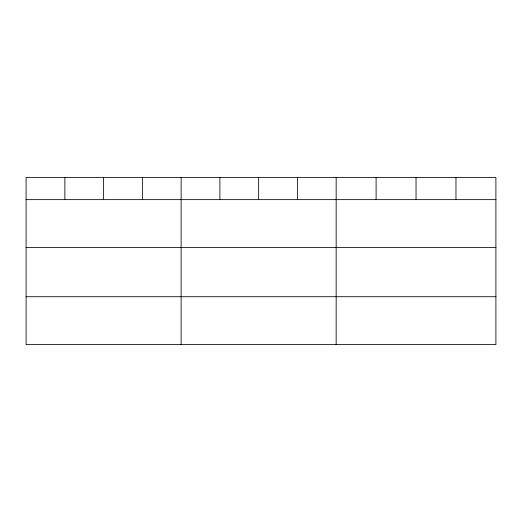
<?xml version="1.0" encoding="UTF-8"?>
<svg xmlns="http://www.w3.org/2000/svg" width="522" height="522" viewBox="0 0 522 522"><rect width="100%" height="100%" fill="white"/><g stroke="black" fill="none" stroke-linecap="round" stroke-linejoin="round"><path stroke-width="0.78" d="M495.9 199.639L495.9 344.54L26.1 344.54L26.1 177.46L495.9 177.46L495.9 199.639L26.1 199.639M26.1 247.454L495.9 247.454M26.1 296.718L495.9 296.718M455.967 177.46L455.967 199.639M416.034 177.46L416.034 199.639M376.101 177.46L376.101 199.639M336.168 177.46L336.168 344.54M297.409 177.46L297.409 199.639M258.651 177.46L258.651 199.639M219.892 177.46L219.892 199.639M181.134 177.46L181.134 344.54M142.375 177.46L142.375 199.639M103.617 177.46L103.617 199.639M64.859 177.46L64.859 199.639"/></g></svg>
